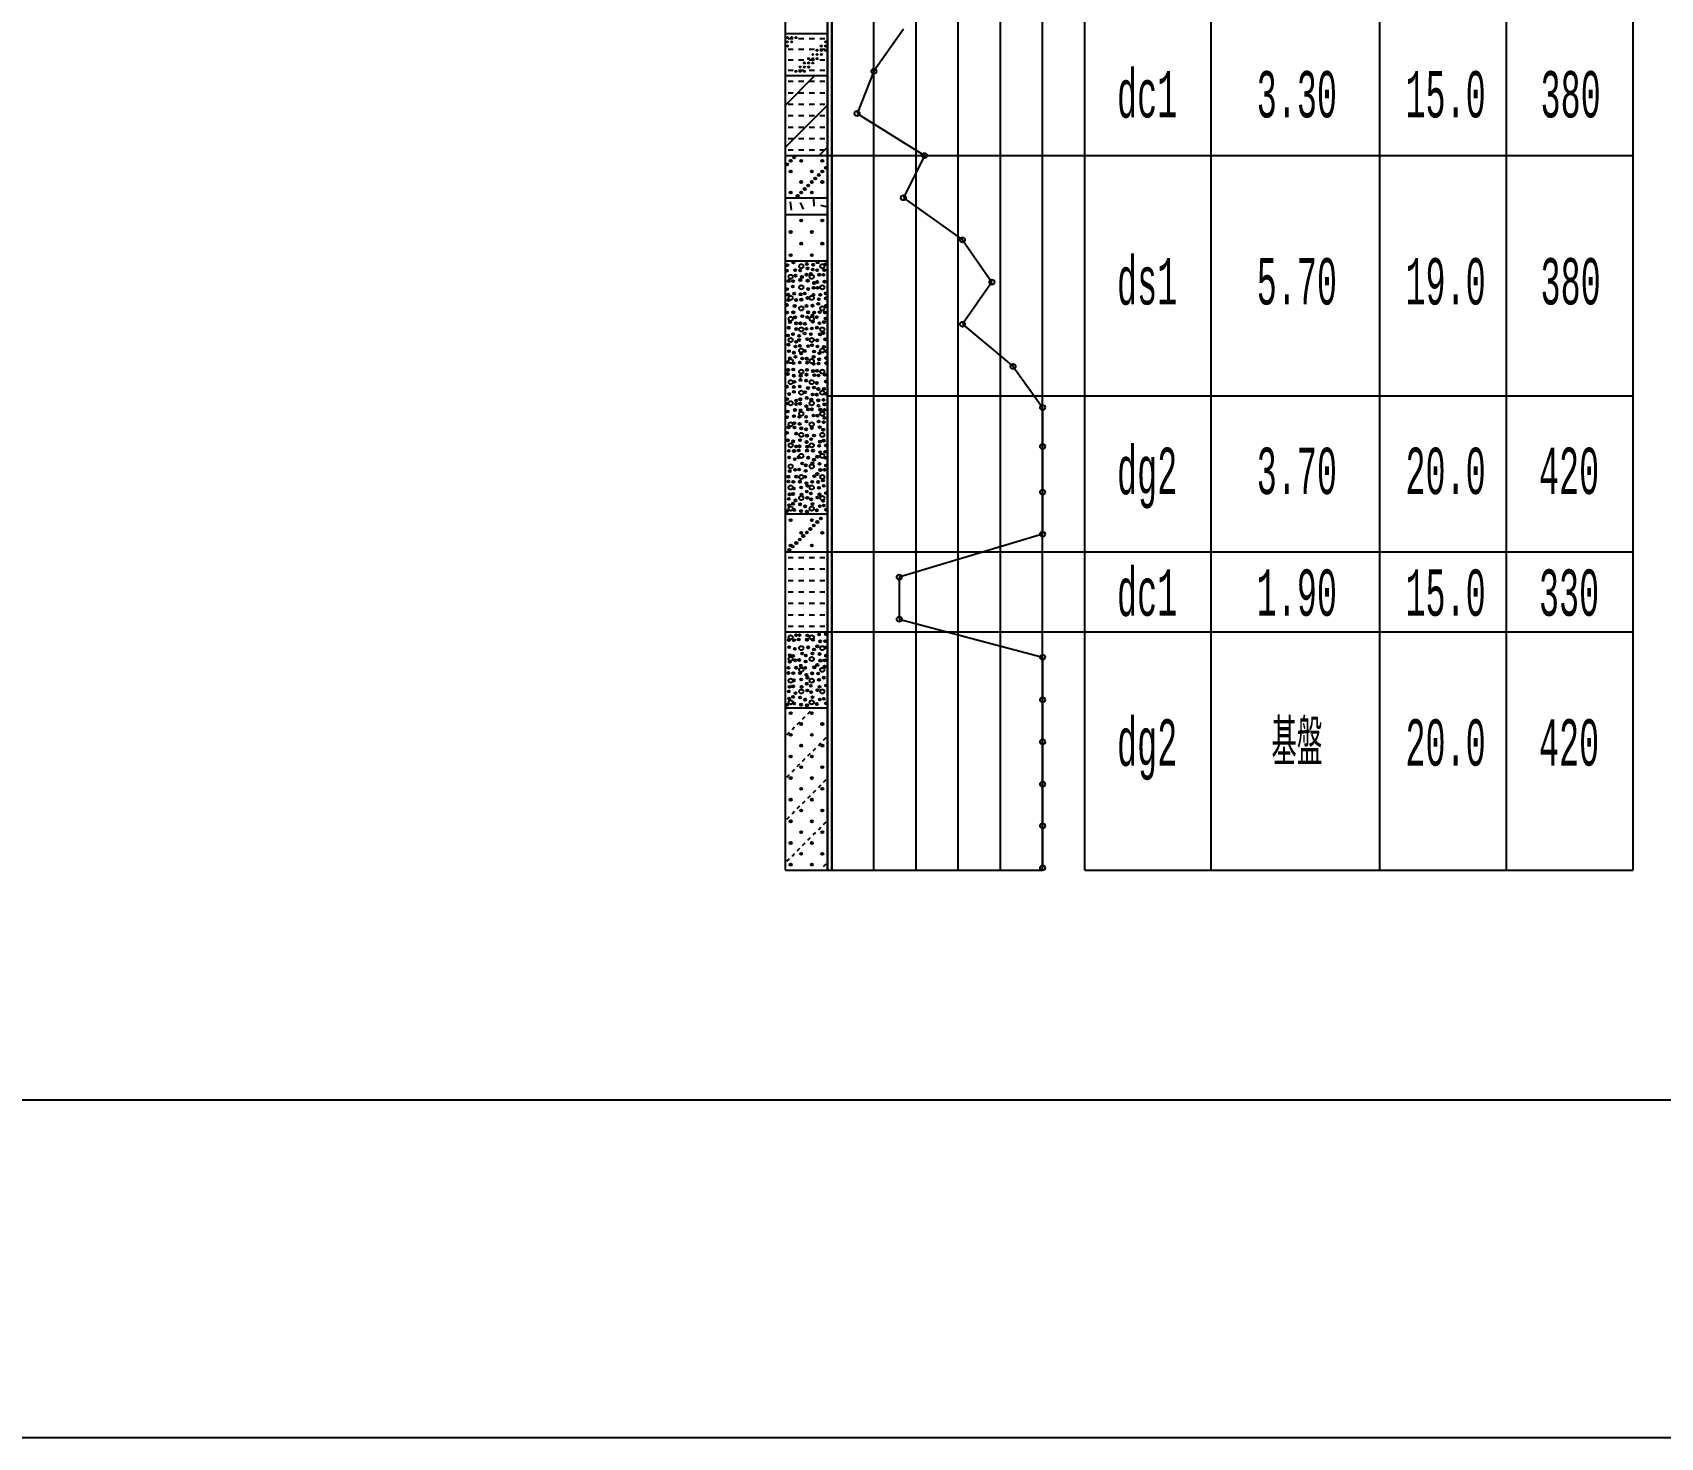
# Model space of a CAD drawing. Extents: x 284700 to 368800, y 984 to 60384.
# Drawn here: x 319999 to 329653, y 984 to 9317 of the extents above; entities that cross this region are included whole.
import ezdxf

# ---------------------------------------------------------------- set-up
doc = ezdxf.new("R2010")
doc.units = 0
doc.header["$LTSCALE"] = 300
doc.header["$MEASUREMENT"] = 0
doc.layers.add('枠', color=2, linetype='CONTINUOUS')
doc.layers.add('柱状図', color=4, linetype='CONTINUOUS')
doc.styles.add('YOKO', font='monotxt', dxfattribs={"bigfont": 'bigfont'})

msp = doc.modelspace()

# ---------------------------------------------------------------- linework, layer by layer
at = {"layer": '枠', "color": 1, "linetype": 'Continuous', "flags": 128}
msp.add_lwpolyline([(284699.58994, 60383.71503), (284699.58994, 983.71503), (368799.58994, 983.71503), (368799.58994, 60383.71503), (284699.58994, 60383.71503)], dxfattribs=at)
at = {"layer": '枠', "color": 2, "linetype": 'Continuous', "flags": 128}
msp.add_lwpolyline([(287699.58994, 2983.71503), (287699.58994, 58383.71503), (366799.58994, 58383.71503), (366799.58994, 2983.71503), (287699.58994, 2983.71503)], dxfattribs=at)
at = {"layer": '柱状図', "linetype": 'Continuous'}
for p, q in [((326238.73483, 4349.55629), (326238.73483, 18412.93129)), ((329490.35983, 4349.55629), (329490.35983, 18412.93129)), ((326989.10983, 4349.55629), (326989.10983, 17537.49379)), ((327989.60983, 4349.55629), (327989.60983, 17537.49379)), ((328739.98483, 4349.55629), (328739.98483, 17537.49379)), ((328739.98483, 4349.55629), (328739.98483, 17537.49379))]:
    msp.add_line(p, q, dxfattribs=at)
at = {"layer": '柱状図'}
for p, q in [((324713.60983, 16662.05629), (324713.60983, 4349.55629)), ((324738.60983, 16662.05629), (324738.60983, 4349.55629)), ((324738.60983, 4349.55629), (324738.60983, 16662.05629)), ((324988.60983, 4349.55629), (324988.60983, 16662.05629)), ((324988.60983, 4349.55629), (324988.60983, 16662.05629)), ((325238.60983, 4349.55629), (325238.60983, 16662.05629)), ((325238.60983, 4349.55629), (325238.60983, 16662.05629)), ((325488.60983, 4349.55629), (325488.60983, 16662.05629)), ((325488.60983, 4349.55629), (325488.60983, 16662.05629)), ((325738.60983, 4349.55629), (325738.60983, 16662.05629)), ((325738.60983, 4349.55629), (325738.60983, 16662.05629)), ((325988.60983, 4349.55629), (325988.60983, 16662.05629)), ((324463.60983, 9312.05629), (324463.60983, 9937.05629)), ((324713.60983, 9312.05629), (324713.60983, 9937.05629)), ((324463.60983, 9062.05629), (324463.60983, 9312.05629)), ((324463.60983, 9312.05629), (324713.60983, 9312.05629)), ((324463.60983, 9312.05629), (324713.60983, 9312.05629)), ((324479.23483, 9280.80629), (324510.48483, 9280.80629)), ((324541.73483, 9280.80629), (324572.98483, 9280.80629)), ((324604.23483, 9280.80629), (324635.48483, 9280.80629)), ((324666.73483, 9280.80629), (324697.98483, 9280.80629)), ((324713.60983, 9062.05629), (324713.60983, 9312.05629)), ((325163.60983, 9337.05629), (324988.60983, 9087.05629)), ((324479.23483, 9218.30629), (324510.48483, 9218.30629)), ((324541.73483, 9218.30629), (324572.98483, 9218.30629)), ((324604.23483, 9218.30629), (324635.48483, 9218.30629)), ((324666.73483, 9218.30629), (324697.98483, 9218.30629)), ((324479.23483, 9155.80629), (324510.48483, 9155.80629)), ((324479.23483, 9093.30629), (324510.48483, 9093.30629)), ((324541.73483, 9155.80629), (324572.98483, 9155.80629)), ((324541.73483, 9093.30629), (324572.98483, 9093.30629)), ((324604.23483, 9155.80629), (324635.48483, 9155.80629)), ((324604.23483, 9093.30629), (324635.48483, 9093.30629)), ((324666.73483, 9155.80629), (324697.98483, 9155.80629)), ((324666.73483, 9093.30629), (324697.98483, 9093.30629)), ((324988.60983, 9087.05629), (324888.60983, 8837.05629)), ((324463.60983, 8887.05629), (324638.60983, 9062.05629)), ((324463.60983, 9062.05629), (324713.60983, 9062.05629)), ((324463.60983, 9062.05629), (324713.60983, 9062.05629)), ((324463.60983, 8587.05629), (324463.60983, 9062.05629)), ((324479.23483, 9028.12772), (324510.48483, 9028.12772)), ((324541.73483, 9028.12772), (324572.98483, 9028.12772)), ((324604.23483, 9028.12772), (324635.48483, 9028.12772)), ((324666.73483, 9028.12772), (324697.98483, 9028.12772)), ((324713.60983, 8587.05629), (324713.60983, 9062.05629)), ((324713.60983, 8887.05629), (324463.60983, 8637.05629)), ((324479.23483, 8960.27058), (324510.48483, 8960.27058)), ((324479.23483, 8892.41344), (324510.48483, 8892.41344)), ((324541.73483, 8960.27058), (324572.98483, 8960.27058)), ((324541.73483, 8892.41344), (324572.98483, 8892.41344)), ((324604.23483, 8960.27058), (324635.48483, 8960.27058)), ((324604.23483, 8892.41344), (324635.48483, 8892.41344)), ((324666.73483, 8960.27058), (324697.98483, 8960.27058)), ((324666.73483, 8892.41344), (324697.98483, 8892.41344)), ((324479.23483, 8824.55629), (324510.48483, 8824.55629)), ((324541.73483, 8824.55629), (324572.98483, 8824.55629)), ((324604.23483, 8824.55629), (324635.48483, 8824.55629)), ((324666.73483, 8824.55629), (324697.98483, 8824.55629)), ((324888.60983, 8837.05629), (325288.60983, 8587.05629)), ((324479.23483, 8756.69915), (324510.48483, 8756.69915)), ((324541.73483, 8756.69915), (324572.98483, 8756.69915)), ((324604.23483, 8756.69915), (324635.48483, 8756.69915)), ((324666.73483, 8756.69915), (324697.98483, 8756.69915)), ((324479.23483, 8688.84201), (324510.48483, 8688.84201)), ((324479.23483, 8620.98486), (324510.48483, 8620.98486)), ((324541.73483, 8688.84201), (324572.98483, 8688.84201)), ((324541.73483, 8620.98486), (324572.98483, 8620.98486)), ((324604.23483, 8688.84201), (324635.48483, 8688.84201)), ((324604.23483, 8620.98486), (324635.48483, 8620.98486)), ((324713.60983, 8637.05629), (324663.60983, 8587.05629)), ((324666.73483, 8688.84201), (324697.98483, 8688.84201)), ((324666.73483, 8620.98486), (324697.98483, 8620.98486)), ((324463.60983, 8587.05629), (324713.60983, 8587.05629)), ((324463.60983, 8587.05629), (324713.60983, 8587.05629)), ((324463.60983, 8337.05629), (324463.60983, 8587.05629)), ((324713.60983, 8587.05629), (329490.35983, 8587.05629)), ((324713.60983, 8337.05629), (324713.60983, 8587.05629)), ((325288.60983, 8587.05629), (325163.60983, 8337.05629)), ((324463.60983, 8237.05629), (324463.60983, 8337.05629)), ((324463.60983, 8337.05629), (324713.60983, 8337.05629)), ((324463.60983, 8337.05629), (324713.60983, 8337.05629)), ((324499.78809, 8264.36738), (324493.55182, 8313.36165)), ((324550.54681, 8309.3583), (324569.8264, 8270.00805)), ((324634.61736, 8286.55225), (324632.45737, 8336.43267)), ((324713.60983, 8237.05629), (324713.60983, 8337.05629)), ((325163.60983, 8337.05629), (325513.60983, 8087.05629)), ((324463.60983, 7962.05629), (324463.60983, 8237.05629)), ((324463.60983, 8237.05629), (324713.60983, 8237.05629)), ((324463.60983, 8237.05629), (324713.60983, 8237.05629)), ((324704.43034, 8283.82828), (324673.5887, 8291.885)), ((324713.60983, 7962.05629), (324713.60983, 8237.05629)), ((325513.60983, 8087.05629), (325688.60983, 7837.05629)), ((324463.60983, 6462.05629), (324463.60983, 7962.05629)), ((324463.60983, 7962.05629), (324713.60983, 7962.05629)), ((324463.60983, 7962.05629), (324713.60983, 7962.05629)), ((324713.60983, 6462.05629), (324713.60983, 7962.05629)), ((325688.60983, 7837.05629), (325513.60983, 7587.05629)), ((325513.60983, 7587.05629), (325813.60983, 7337.05629)), ((325813.60983, 7337.05629), (325988.60983, 7093.30629)), ((324713.60983, 7162.05629), (329490.35983, 7162.05629)), ((325988.60983, 7093.30629), (325988.60983, 6862.05629)), ((325988.60983, 6862.05629), (325988.60983, 6590.80629)), ((325988.60983, 6590.80629), (325988.60983, 6342.05629)), ((324463.60983, 6462.05629), (324713.60983, 6462.05629)), ((324463.60983, 6462.05629), (324713.60983, 6462.05629)), ((324463.60983, 6237.05629), (324463.60983, 6462.05629)), ((324713.60983, 6237.05629), (324713.60983, 6462.05629)), ((325988.60983, 6342.05629), (325138.60983, 6087.05629)), ((324463.60983, 5762.05629), (324463.60983, 6237.05629)), ((324463.60983, 6237.05629), (324713.60983, 6237.05629)), ((324463.60983, 6237.05629), (324713.60983, 6237.05629)), ((324479.23483, 6203.12772), (324510.48483, 6203.12772)), ((324541.73483, 6203.12772), (324572.98483, 6203.12772)), ((324604.23483, 6203.12772), (324635.48483, 6203.12772)), ((324666.73483, 6203.12772), (324697.98483, 6203.12772)), ((324713.60983, 5762.05629), (324713.60983, 6237.05629)), ((324713.60983, 6237.05629), (329490.35983, 6237.05629)), ((324479.23483, 6135.27058), (324510.48483, 6135.27058)), ((324541.73483, 6135.27058), (324572.98483, 6135.27058)), ((324604.23483, 6135.27058), (324635.48483, 6135.27058)), ((324666.73483, 6135.27058), (324697.98483, 6135.27058)), ((325138.60983, 6087.05629), (325138.60983, 5837.05629)), ((324479.23483, 6067.41344), (324510.48483, 6067.41344)), ((324479.23483, 5999.55629), (324510.48483, 5999.55629)), ((324541.73483, 6067.41344), (324572.98483, 6067.41344)), ((324541.73483, 5999.55629), (324572.98483, 5999.55629)), ((324604.23483, 6067.41344), (324635.48483, 6067.41344)), ((324604.23483, 5999.55629), (324635.48483, 5999.55629)), ((324666.73483, 6067.41344), (324697.98483, 6067.41344)), ((324666.73483, 5999.55629), (324697.98483, 5999.55629)), ((324479.23483, 5931.69915), (324510.48483, 5931.69915)), ((324541.73483, 5931.69915), (324572.98483, 5931.69915)), ((324604.23483, 5931.69915), (324635.48483, 5931.69915)), ((324666.73483, 5931.69915), (324697.98483, 5931.69915)), ((324479.23483, 5863.84201), (324510.48483, 5863.84201)), ((324479.23483, 5795.98486), (324510.48483, 5795.98486)), ((324541.73483, 5863.84201), (324572.98483, 5863.84201)), ((324541.73483, 5795.98486), (324572.98483, 5795.98486)), ((324604.23483, 5863.84201), (324635.48483, 5863.84201)), ((324604.23483, 5795.98486), (324635.48483, 5795.98486)), ((324666.73483, 5863.84201), (324697.98483, 5863.84201)), ((324666.73483, 5795.98486), (324697.98483, 5795.98486)), ((325138.60983, 5837.05629), (325988.60983, 5612.05629)), ((324463.60983, 5312.05629), (324463.60983, 5762.05629)), ((324463.60983, 5762.05629), (324713.60983, 5762.05629)), ((324463.60983, 5762.05629), (324713.60983, 5762.05629)), ((324713.60983, 5762.05629), (329490.35983, 5762.05629)), ((324713.60983, 5312.05629), (324713.60983, 5762.05629)), ((325988.60983, 5612.05629), (325988.60983, 5359.55629)), ((324463.60983, 4349.55629), (324463.60983, 5312.05629)), ((324463.60983, 5312.05629), (324713.60983, 5312.05629)), ((324463.60983, 5312.05629), (324713.60983, 5312.05629)), ((324713.60983, 4349.55629), (324713.60983, 5312.05629)), ((325988.60983, 5359.55629), (325988.60983, 5109.55629)), ((324533.92233, 5213.61879), (324549.54733, 5229.24379)), ((324565.17233, 5244.86879), (324580.79733, 5260.49379)), ((324596.42233, 5276.11879), (324612.04733, 5291.74379)), ((324471.42233, 5151.11879), (324487.04733, 5166.74379)), ((324502.67233, 5182.36879), (324518.29733, 5197.99379)), ((324690.17233, 5119.86879), (324705.79733, 5135.49379)), ((324596.42233, 5026.11879), (324612.04733, 5041.74379)), ((324627.67233, 5057.36879), (324643.29733, 5072.99379)), ((324658.92233, 5088.61879), (324674.54733, 5104.24379)), ((325988.60983, 5109.55629), (325988.60983, 4858.30629)), ((324502.67233, 4932.36879), (324518.29733, 4947.99379)), ((324533.92233, 4963.61879), (324549.54733, 4979.24379)), ((324565.17233, 4994.86879), (324580.79733, 5010.49379)), ((324471.42233, 4901.11879), (324487.04733, 4916.74379)), ((324658.92233, 4838.61879), (324674.54733, 4854.24379)), ((324690.17233, 4869.86879), (324705.79733, 4885.49379)), ((325988.60983, 4858.30629), (325988.60983, 4612.05629)), ((324565.17233, 4744.86879), (324580.79733, 4760.49379)), ((324596.42233, 4776.11879), (324612.04733, 4791.74379)), ((324627.67233, 4807.36879), (324643.29733, 4822.99379)), ((324471.42233, 4651.11879), (324487.04733, 4666.74379)), ((324502.67233, 4682.36879), (324518.29733, 4697.99379)), ((324533.92233, 4713.61879), (324549.54733, 4729.24379)), ((324690.17233, 4619.86879), (324705.79733, 4635.49379)), ((324596.42233, 4526.11879), (324612.04733, 4541.74379)), ((324627.67233, 4557.36879), (324643.29733, 4572.99379)), ((324658.92233, 4588.61879), (324674.54733, 4604.24379)), ((325988.60983, 4612.05629), (325988.60983, 4362.05629)), ((324502.67233, 4432.36879), (324518.29733, 4447.99379)), ((324533.92233, 4463.61879), (324549.54733, 4479.24379)), ((324565.17233, 4494.86879), (324580.79733, 4510.49379)), ((324463.60983, 4349.55629), (324713.60983, 4349.55629)), ((324471.42233, 4401.11879), (324487.04733, 4416.74379)), ((324690.17233, 4369.86879), (324705.79733, 4385.49379)), ((324713.60983, 4349.55629), (324738.60983, 4349.55629)), ((324738.60983, 4349.55629), (324988.60983, 4349.55629)), ((324988.60983, 4349.55629), (325238.60983, 4349.55629)), ((325238.60983, 4349.55629), (325488.60983, 4349.55629)), ((325488.60983, 4349.55629), (325738.60983, 4349.55629)), ((325738.60983, 4349.55629), (325988.60983, 4349.55629)), ((326238.73483, 4349.55629), (329490.35983, 4349.55629))]:
    msp.add_line(p, q, dxfattribs=at)
for centre, radius in [((324476.10983, 9287.05629), 3.75), ((324501.10983, 9287.05629), 3.75), ((324526.10983, 9287.05629), 3.75), ((324476.10983, 9262.05629), 3.75), ((324476.10983, 9237.05629), 3.75), ((324501.10983, 9262.05629), 3.75), ((324626.10983, 9187.05629), 3.75), ((324651.10983, 9212.05629), 3.75), ((324651.10983, 9187.05629), 3.75), ((324676.10983, 9237.05629), 3.75), ((324676.10983, 9212.05629), 3.75), ((324676.10983, 9187.05629), 3.75), ((324701.10983, 9262.05629), 3.75), ((324701.10983, 9237.05629), 3.75), ((324701.10983, 9212.05629), 3.75), ((324526.10983, 9087.05629), 3.75), ((324551.10983, 9112.05629), 3.75), ((324551.10983, 9087.05629), 3.75), ((324576.10983, 9137.05629), 3.75), ((324576.10983, 9112.05629), 3.75), ((324576.10983, 9087.05629), 3.75), ((324601.10983, 9162.05629), 3.75), ((324601.10983, 9137.05629), 3.75), ((324601.10983, 9112.05629), 3.75), ((324626.10983, 9162.05629), 3.75), ((324626.10983, 9137.05629), 3.75), ((324651.10983, 9162.05629), 3.75), ((324988.60983, 9087.05629), 15), ((324888.60983, 8837.05629), 15), ((325288.60983, 8587.05629), 15), ((324474.02649, 8534.97296), 6.25), ((324474.02649, 8534.97296), 3.75), ((324494.85983, 8555.80629), 6.25), ((324494.85983, 8493.30629), 6.25), ((324494.85983, 8555.80629), 3.75), ((324494.85983, 8493.30629), 3.75), ((324515.69316, 8576.63963), 6.25), ((324515.69316, 8576.63963), 3.75), ((324557.35983, 8555.80629), 6.25), ((324557.35983, 8555.80629), 3.75), ((324619.85983, 8493.30629), 6.25), ((324619.85983, 8493.30629), 3.75), ((324682.35983, 8555.80629), 6.25), ((324682.35983, 8493.30629), 6.25), ((324682.35983, 8555.80629), 3.75), ((324682.35983, 8493.30629), 3.75), ((324703.19316, 8514.13963), 6.25), ((324703.19316, 8514.13963), 3.75), ((324557.35983, 8430.80629), 6.25), ((324557.35983, 8430.80629), 3.75), ((324599.02649, 8409.97296), 6.25), ((324599.02649, 8409.97296), 3.75), ((324619.85983, 8430.80629), 6.25), ((324619.85983, 8430.80629), 3.75), ((324640.69316, 8451.63963), 6.25), ((324640.69316, 8451.63963), 3.75), ((324661.52649, 8472.47296), 6.25), ((324661.52649, 8472.47296), 3.75), ((324682.35983, 8430.80629), 6.25), ((324682.35983, 8430.80629), 3.75), ((324494.85983, 8368.30629), 6.25), ((324494.85983, 8368.30629), 3.75), ((324536.52649, 8347.47296), 6.25), ((324536.52649, 8347.47296), 3.75), ((324557.35983, 8368.30629), 6.25), ((324557.35983, 8368.30629), 3.75), ((324578.19316, 8389.13963), 6.25), ((324578.19316, 8389.13963), 3.75), ((324619.85983, 8368.30629), 6.25), ((324619.85983, 8368.30629), 3.75), ((325163.60983, 8337.05629), 15), ((324557.35983, 8202.68129), 6.25), ((324557.35983, 8202.68129), 3.75), ((324682.35983, 8202.68129), 6.25), ((324682.35983, 8202.68129), 3.75), ((324494.85983, 8133.93129), 6.25), ((324494.85983, 8133.93129), 3.75), ((324619.85983, 8133.93129), 6.25), ((324619.85983, 8133.93129), 3.75), ((324557.35983, 8065.18129), 6.25), ((324557.35983, 8065.18129), 3.75), ((324682.35983, 8065.18129), 6.25), ((324682.35983, 8065.18129), 3.75), ((325513.60983, 8087.05629), 15), ((324475.59532, 7936.78548), 6.25), ((324475.59532, 7936.78548), 3.75), ((324494.85983, 7996.43129), 6.25), ((324494.85983, 7996.43129), 3.75), ((324510.94992, 7953.28591), 6.25), ((324510.94992, 7953.28591), 3.75), ((324557.35983, 7930.80629), 12.5), ((324590.8997, 7944.5464), 6.25), ((324590.8997, 7944.5464), 3.75), ((324594.60181, 7918.08728), 6.25), ((324594.60181, 7918.08728), 3.75), ((324619.85983, 7996.43129), 6.25), ((324619.85983, 7996.43129), 3.75), ((324626.43676, 7911.47357), 6.25), ((324628.45032, 7939.79659), 6.25), ((324628.45032, 7939.79659), 3.75), ((324654.90442, 7954.5053), 6.25), ((324654.90442, 7954.5053), 3.75), ((324682.35983, 7930.80629), 12.5), ((324700.7029, 7943.16477), 6.25), ((324700.7029, 7943.16477), 3.75), ((324471.01166, 7904.29902), 6.25), ((324471.01166, 7904.29902), 3.75), ((324482.76346, 7843.81786), 6.25), ((324482.76346, 7843.81786), 3.75), ((324494.85983, 7868.30629), 12.5), ((324508.99848, 7842.71025), 6.25), ((324508.99848, 7842.71025), 3.75), ((324520.92555, 7907.79942), 6.25), ((324523.3655, 7875.04149), 6.25), ((324520.92555, 7907.79942), 3.75), ((324523.3655, 7875.04149), 3.75), ((324551.17005, 7905.51266), 6.25), ((324551.96723, 7849.51113), 6.25), ((324551.17005, 7905.51266), 3.75), ((324551.96723, 7849.51113), 3.75), ((324561.54198, 7867.01612), 6.25), ((324561.54198, 7867.01612), 3.75), ((324589.09605, 7881.20616), 6.25), ((324589.09605, 7881.20616), 3.75), ((324595.48401, 7845.53357), 6.25), ((324595.48401, 7845.53357), 3.75), ((324619.85983, 7868.30629), 12.5), ((324614.78435, 7885.12176), 6.25), ((324614.78435, 7885.12176), 3.75), ((324626.43676, 7911.47357), 3.75), ((324633.4813, 7831.75617), 6.25), ((324633.4813, 7831.75617), 3.75), ((324651.60319, 7837.70621), 6.25), ((324651.6627, 7907.79559), 6.25), ((324651.60319, 7837.70621), 3.75), ((324651.6627, 7907.79559), 3.75), ((324664.3039, 7880.60445), 6.25), ((324664.3039, 7880.60445), 3.75), ((324689.2578, 7879.60287), 6.25), ((324689.2578, 7879.60287), 3.75), ((324694.39145, 7908.06834), 6.25), ((324695.4463, 7839.31653), 6.25), ((324694.39145, 7908.06834), 3.75), ((324695.4463, 7839.31653), 3.75), ((325688.60983, 7837.05629), 15), ((324474.33512, 7795.21359), 6.25), ((324474.33512, 7795.21359), 3.75), ((324480.40264, 7762.72522), 6.25), ((324481.54839, 7730.93692), 6.25), ((324480.40264, 7762.72522), 3.75), ((324481.54839, 7730.93692), 3.75), ((324494.85983, 7743.30629), 12.5), ((324507.09936, 7810.25126), 6.25), ((324507.09936, 7810.25126), 3.75), ((324515.64345, 7768.59478), 6.25), ((324515.64345, 7768.59478), 3.75), ((324526.85312, 7730.69164), 6.25), ((324526.85312, 7730.69164), 3.75), ((324557.35983, 7805.80629), 12.5), ((324554.23781, 7764.72645), 6.25), ((324554.23781, 7764.72645), 3.75), ((324558.14331, 7732.60089), 6.25), ((324558.14331, 7732.60089), 3.75), ((324578.44226, 7768.82537), 6.25), ((324578.44226, 7768.82537), 3.75), ((324595.34929, 7742.75525), 6.25), ((324595.34929, 7742.75525), 3.75), ((324598.14893, 7795.47931), 6.25), ((324598.14893, 7795.47931), 3.75), ((324619.85983, 7743.30629), 12.5), ((324629.80862, 7761.31611), 6.25), ((324630.88766, 7803.17189), 6.25), ((324629.80862, 7761.31611), 3.75), ((324630.88766, 7803.17189), 3.75), ((324654.35051, 7802.56954), 6.25), ((324654.35051, 7802.56954), 3.75), ((324661.47222, 7736.1096), 6.25), ((324661.47222, 7736.1096), 3.75), ((324670.24847, 7760.91817), 6.25), ((324670.24847, 7760.91817), 3.75), ((324682.35983, 7805.80629), 12.5), ((324703.43452, 7740.29283), 6.25), ((324703.90211, 7769.80714), 6.25), ((324703.43452, 7740.29283), 3.75), ((324703.90211, 7769.80714), 3.75), ((324471.15945, 7701.12687), 6.25), ((324473.25804, 7656.10987), 6.25), ((324471.15945, 7701.12687), 3.75), ((324473.25804, 7656.10987), 3.75), ((324494.85983, 7618.30629), 12.5), ((324510.53923, 7657.22195), 6.25), ((324510.53923, 7657.22195), 3.75), ((324518.72691, 7694.92707), 6.25), ((324520.50766, 7627.89032), 6.25), ((324518.72691, 7694.92707), 3.75), ((324520.50766, 7627.89032), 3.75), ((324557.35983, 7680.80629), 12.5), ((324563.60133, 7634.56345), 6.25), ((324563.60133, 7634.56345), 3.75), ((324588.59642, 7695.45085), 6.25), ((324588.59642, 7695.45085), 3.75), ((324593.05452, 7628.79672), 6.25), ((324593.05452, 7628.79672), 3.75), ((324597.94293, 7657.5886), 6.25), ((324597.94293, 7657.5886), 3.75), ((324619.85983, 7618.30629), 12.5), ((324623.62469, 7638.99771), 6.25), ((324624.07005, 7697.17614), 6.25), ((324623.62469, 7638.99771), 3.75), ((324624.07005, 7697.17614), 3.75), ((324634.43936, 7656.23251), 6.25), ((324634.43936, 7656.23251), 3.75), ((324649.35746, 7628.84527), 6.25), ((324649.35746, 7628.84527), 3.75), ((324658.74125, 7707.97884), 6.25), ((324658.74125, 7707.97884), 3.75), ((324666.94921, 7658.53843), 6.25), ((324666.94921, 7658.53843), 3.75), ((324682.35983, 7680.80629), 12.5), ((324698.27733, 7656.56339), 6.25), ((324698.27733, 7656.56339), 3.75), ((324701.85519, 7620.97831), 6.25), ((324703.96554, 7695.10081), 6.25), ((324703.96554, 7695.10081), 3.75), ((324483.25198, 7566.14379), 6.25), ((324483.25198, 7566.14379), 3.75), ((324490.375, 7599.05693), 6.25), ((324490.375, 7599.05693), 3.75), ((324508.18364, 7527.7175), 6.25), ((324508.18364, 7527.7175), 3.75), ((324526.70597, 7592.53839), 6.25), ((324527.66731, 7558.26277), 6.25), ((324526.70597, 7592.53839), 3.75), ((324527.66731, 7558.26277), 3.75), ((324557.35983, 7555.80629), 12.5), ((324552.06991, 7592.10659), 6.25), ((324552.06991, 7592.10659), 3.75), ((324578.04661, 7531.81898), 6.25), ((324579.97974, 7589.50173), 6.25), ((324578.04661, 7531.81898), 3.75), ((324579.97974, 7589.50173), 3.75), ((324588.22235, 7559.82582), 6.25), ((324588.22235, 7559.82582), 3.75), ((324614.85956, 7527.9168), 6.25), ((324614.85956, 7527.9168), 3.75), ((324619.90623, 7561.32435), 6.25), ((324619.90623, 7561.32435), 3.75), ((324626.61791, 7602.17664), 6.25), ((324626.61791, 7602.17664), 3.75), ((324650.566, 7566.93776), 6.25), ((324650.566, 7566.93776), 3.75), ((324665.48432, 7593.02832), 6.25), ((324665.48432, 7593.02832), 3.75), ((324668.8601, 7527.2659), 6.25), ((324668.8601, 7527.2659), 3.75), ((324682.35983, 7555.80629), 12.5), ((324689.00275, 7534.38552), 6.25), ((324689.00275, 7534.38552), 3.75), ((324692.88144, 7599.76404), 6.25), ((324692.88144, 7599.76404), 3.75), ((324701.85519, 7620.97831), 3.75), ((325513.60983, 7587.05629), 15), ((324478.48259, 7519.61995), 6.25), ((324478.48259, 7519.61995), 3.75), ((324481.69684, 7465.83874), 6.25), ((324481.69684, 7465.83874), 3.75), ((324494.85983, 7493.30629), 12.5), ((324523.56823, 7455.17912), 6.25), ((324523.56823, 7455.17912), 3.75), ((324527.02446, 7482.85828), 6.25), ((324527.02446, 7482.85828), 3.75), ((324544.49957, 7493.00817), 6.25), ((324545.28106, 7518.299), 6.25), ((324544.49957, 7493.00817), 3.75), ((324545.28106, 7518.299), 3.75), ((324549.28335, 7459.21353), 6.25), ((324557.35983, 7430.80629), 12.5), ((324549.28335, 7459.21353), 3.75), ((324578.55736, 7428.47408), 6.25), ((324593.63851, 7498.21597), 6.25), ((324593.63851, 7498.21597), 3.75), ((324598.15874, 7456.41896), 6.25), ((324598.15874, 7456.41896), 3.75), ((324619.85983, 7493.30629), 12.5), ((324621.34431, 7462.37667), 6.25), ((324621.34431, 7462.37667), 3.75), ((324651.62935, 7491.30651), 6.25), ((324653.38002, 7454.94342), 6.25), ((324651.62935, 7491.30651), 3.75), ((324653.38002, 7454.94342), 3.75), ((324682.35983, 7430.80629), 12.5), ((324692.21177, 7453.14915), 6.25), ((324692.21177, 7453.14915), 3.75), ((324699.03135, 7497.11667), 6.25), ((324699.03135, 7497.11667), 3.75), ((324476.26563, 7361.56573), 6.25), ((324476.26563, 7361.56573), 3.75), ((324484.43893, 7426.85802), 6.25), ((324484.43893, 7426.85802), 3.75), ((324494.85983, 7368.30629), 12.5), ((324490.01662, 7385.47173), 6.25), ((324490.01662, 7385.47173), 3.75), ((324511.92695, 7355.64059), 6.25), ((324513.86139, 7418.32739), 6.25), ((324511.92695, 7355.64059), 3.75), ((324513.86139, 7418.32739), 3.75), ((324523.04898, 7393.94998), 6.25), ((324523.04898, 7393.94998), 3.75), ((324548.87723, 7359.63412), 6.25), ((324548.87723, 7359.63412), 3.75), ((324557.00475, 7414.38496), 6.25), ((324557.00475, 7414.38496), 3.75), ((324563.32012, 7384.08945), 6.25), ((324563.32012, 7384.08945), 3.75), ((324578.55736, 7428.47408), 3.75), ((324589.65389, 7382.37502), 6.25), ((324589.65389, 7382.37502), 3.75), ((324592.48426, 7359.13908), 6.25), ((324592.48426, 7359.13908), 3.75), ((324619.85983, 7368.30629), 12.5), ((324630.71044, 7351.59341), 6.25), ((324631.27874, 7393.8465), 6.25), ((324632.93327, 7424.93855), 6.25), ((324630.71044, 7351.59341), 3.75), ((324631.27874, 7393.8465), 3.75), ((324632.93327, 7424.93855), 3.75), ((324660.39252, 7353.73645), 6.25), ((324660.39252, 7353.73645), 3.75), ((324663.389, 7378.54374), 6.25), ((324665.07493, 7415.49385), 6.25), ((324663.389, 7378.54374), 3.75), ((324665.07493, 7415.49385), 3.75), ((324703.41882, 7427.62708), 6.25), ((324704.93734, 7356.38602), 6.25), ((324703.41882, 7427.62708), 3.75), ((324706.02554, 7386.35513), 6.25), ((324704.93734, 7356.38602), 3.75), ((324706.02554, 7386.35513), 3.75), ((325813.60983, 7337.05629), 15), ((324476.93137, 7291.59133), 6.25), ((324479.24511, 7315.13451), 6.25), ((324476.93137, 7291.59133), 3.75), ((324479.24511, 7315.13451), 3.75), ((324494.85983, 7243.30629), 12.5), ((324510.19655, 7318.00637), 6.25), ((324510.19655, 7318.00637), 3.75), ((324513.44612, 7281.48998), 6.25), ((324513.44612, 7281.48998), 3.75), ((324516.23137, 7244.74045), 6.25), ((324516.23137, 7244.74045), 3.75), ((324557.35983, 7305.80629), 12.5), ((324552.60551, 7256.48659), 6.25), ((324553.96903, 7281.52895), 6.25), ((324552.60551, 7256.48659), 3.75), ((324553.96903, 7281.52895), 3.75), ((324586.42328, 7252.5793), 6.25), ((324588.70825, 7287.81179), 6.25), ((324586.42328, 7252.5793), 3.75), ((324588.70825, 7287.81179), 3.75), ((324591.23649, 7316.92687), 6.25), ((324591.23649, 7316.92687), 3.75), ((324619.85983, 7243.30629), 12.5), ((324626.87557, 7309.09121), 6.25), ((324626.87557, 7309.09121), 3.75), ((324634.64209, 7284.31266), 6.25), ((324634.64209, 7284.31266), 3.75), ((324649.93165, 7238.10246), 6.25), ((324650.98454, 7310.69258), 6.25), ((324649.93165, 7238.10246), 3.75), ((324650.98454, 7310.69258), 3.75), ((324660.16298, 7282.59631), 6.25), ((324660.16298, 7282.59631), 3.75), ((324682.35983, 7305.80629), 12.5), ((324697.90064, 7286.9418), 6.25), ((324697.90064, 7286.9418), 3.75), ((324703.88707, 7247.31976), 6.25), ((324703.88707, 7247.31976), 3.75), ((324471.70486, 7216.57136), 6.25), ((324472.71459, 7142.63474), 6.25), ((324471.70486, 7216.57136), 3.75), ((324472.71459, 7142.63474), 3.75), ((324486.20268, 7172.69263), 6.25), ((324486.20268, 7172.69263), 3.75), ((324513.93855, 7214.94189), 6.25), ((324514.06935, 7185.94689), 6.25), ((324513.93855, 7214.94189), 3.75), ((324514.06935, 7185.94689), 3.75), ((324549.05381, 7217.84697), 6.25), ((324557.35983, 7180.80629), 12.5), ((324549.05381, 7217.84697), 3.75), ((324552.23667, 7141.66766), 6.25), ((324552.23667, 7141.66766), 3.75), ((324580.69714, 7184.35766), 6.25), ((324580.69714, 7184.35766), 3.75), ((324589.98283, 7149.71411), 6.25), ((324589.98283, 7149.71411), 3.75), ((324597.78271, 7208.24833), 6.25), ((324597.78271, 7208.24833), 3.75), ((324617.43489, 7139.88296), 6.25), ((324625.11443, 7170.24746), 6.25), ((324625.11443, 7170.24746), 3.75), ((324633.10854, 7211.3297), 6.25), ((324633.10854, 7211.3297), 3.75), ((324649.61513, 7169.11941), 6.25), ((324649.61513, 7169.11941), 3.75), ((324659.10486, 7202.88147), 6.25), ((324659.10486, 7202.88147), 3.75), ((324682.35983, 7180.80629), 12.5), ((324689.89542, 7138.33908), 6.25), ((324692.73102, 7203.27942), 6.25), ((324692.73102, 7203.27942), 3.75), ((324702.79625, 7174.31189), 6.25), ((324702.79625, 7174.31189), 3.75), ((324474.55616, 7116.29123), 6.25), ((324474.55616, 7116.29123), 3.75), ((324477.73445, 7069.73418), 6.25), ((324477.73445, 7069.73418), 3.75), ((324494.85983, 7118.30629), 12.5), ((324520.34613, 7078.14728), 6.25), ((324520.34613, 7078.14728), 3.75), ((324527.28343, 7113.72981), 6.25), ((324527.3194, 7134.40752), 6.25), ((324527.28343, 7113.72981), 3.75), ((324527.3194, 7134.40752), 3.75), ((324550.5272, 7115.94503), 6.25), ((324557.35983, 7055.80629), 12.5), ((324552.65455, 7075.7992), 6.25), ((324550.5272, 7115.94503), 3.75), ((324552.65455, 7075.7992), 3.75), ((324587.62135, 7100.77576), 6.25), ((324587.62135, 7100.77576), 3.75), ((324597.97301, 7081.79205), 6.25), ((324597.97301, 7081.79205), 3.75), ((324619.85983, 7118.30629), 12.5), ((324619.77936, 7081.99645), 6.25), ((324617.43489, 7139.88296), 3.75), ((324619.77936, 7081.99645), 3.75), ((324629.81712, 7045.84351), 6.25), ((324629.81712, 7045.84351), 3.75), ((324654.04969, 7044.10481), 6.25), ((324654.04969, 7044.10481), 3.75), ((324658.6824, 7135.04628), 6.25), ((324659.88243, 7103.31164), 6.25), ((324658.6824, 7135.04628), 3.75), ((324659.88243, 7103.31164), 3.75), ((324670.61012, 7080.1351), 6.25), ((324670.61012, 7080.1351), 3.75), ((324682.35983, 7055.80629), 12.5), ((324689.89542, 7138.33908), 3.75), ((324694.76356, 7111.44049), 6.25), ((324695.40575, 7078.89016), 6.25), ((324694.76356, 7111.44049), 3.75), ((324695.40575, 7078.89016), 3.75), ((325988.60983, 7093.30629), 15), ((324473.57063, 7035.59525), 6.25), ((324473.57063, 7035.59525), 3.75), ((324482.41424, 6975.44498), 6.25), ((324482.41424, 6975.44498), 3.75), ((324494.85983, 6993.30629), 12.5), ((324514.09485, 7041.41116), 6.25), ((324516.20194, 7000.3583), 6.25), ((324514.09485, 7041.41116), 3.75), ((324517.26529, 6974.14766), 6.25), ((324516.20194, 7000.3583), 3.75), ((324517.26529, 6974.14766), 3.75), ((324546.48567, 7037.91906), 6.25), ((324548.02969, 6995.8148), 6.25), ((324546.48567, 7037.91906), 3.75), ((324548.02969, 6995.8148), 3.75), ((324557.68945, 6969.60735), 6.25), ((324557.68945, 6969.60735), 3.75), ((324586.20551, 7038.12602), 6.25), ((324586.79735, 6963.28044), 6.25), ((324586.20551, 7038.12602), 3.75), ((324588.72525, 7009.7404), 6.25), ((324586.79735, 6963.28044), 3.75), ((324588.72525, 7009.7404), 3.75), ((324619.85983, 6993.30629), 12.5), ((324620.40848, 6971.00176), 6.25), ((324620.40848, 6971.00176), 3.75), ((324660.47034, 7009.70718), 6.25), ((324660.47034, 7009.70718), 3.75), ((324666.64903, 6976.6254), 6.25), ((324666.64903, 6976.6254), 3.75), ((324688.61626, 6961.05947), 6.25), ((324690.15112, 7005.67789), 6.25), ((324688.61626, 6961.05947), 3.75), ((324690.15112, 7005.67789), 3.75), ((324695.3142, 7031.09008), 6.25), ((324695.3142, 7031.09008), 3.75), ((324472.82053, 6942.70429), 6.25), ((324472.82053, 6942.70429), 3.75), ((324478.35441, 6898.50682), 6.25), ((324478.35441, 6898.50682), 3.75), ((324494.85983, 6868.30629), 12.5), ((324510.00624, 6892.13072), 6.25), ((324510.00624, 6892.13072), 3.75), ((324526.95317, 6862.14054), 6.25), ((324527.68758, 6938.14738), 6.25), ((324526.95317, 6862.14054), 3.75), ((324527.68758, 6938.14738), 3.75), ((324546.71783, 6862.65793), 6.25), ((324546.71783, 6862.65793), 3.75), ((324550.48273, 6899.30399), 6.25), ((324557.35983, 6930.80629), 12.5), ((324550.48273, 6899.30399), 3.75), ((324589.19676, 6888.56453), 6.25), ((324591.6256, 6926.15403), 6.25), ((324589.19676, 6888.56453), 3.75), ((324593.2481, 6860.29133), 6.25), ((324591.6256, 6926.15403), 3.75), ((324593.2481, 6860.29133), 3.75), ((324619.85983, 6868.30629), 12.5), ((324616.02885, 6905.41373), 6.25), ((324616.02885, 6905.41373), 3.75), ((324632.93393, 6926.65354), 6.25), ((324632.93393, 6926.65354), 3.75), ((324664.19273, 6865.76167), 6.25), ((324664.19273, 6865.76167), 3.75), ((324668.87907, 6889.90081), 6.25), ((324668.87907, 6889.90081), 3.75), ((324682.35983, 6930.80629), 12.5), ((324690.54743, 6896.57202), 6.25), ((324690.54743, 6896.57202), 3.75), ((324704.24871, 6867.78015), 6.25), ((324704.24871, 6867.78015), 3.75), ((325988.60983, 6862.05629), 15), ((324484.0884, 6835.94203), 6.25), ((324485.75994, 6795.98464), 6.25), ((324484.0884, 6835.94203), 3.75), ((324485.75994, 6795.98464), 3.75), ((324514.47742, 6835.04968), 6.25), ((324514.47742, 6835.04968), 3.75), ((324519.40507, 6786.96472), 6.25), ((324519.40507, 6786.96472), 3.75), ((324542.34606, 6838.30225), 6.25), ((324542.61418, 6797.30687), 6.25), ((324542.34606, 6838.30225), 3.75), ((324542.61418, 6797.30687), 3.75), ((324557.35983, 6805.80629), 12.5), ((324562.50724, 6761.02299), 6.25), ((324562.50724, 6761.02299), 3.75), ((324591.71258, 6837.38116), 6.25), ((324591.71258, 6837.38116), 3.75), ((324598.57532, 6795.473), 6.25), ((324598.57532, 6795.473), 3.75), ((324623.62796, 6761.36792), 6.25), ((324623.62796, 6761.36792), 3.75), ((324627.42948, 6837.09052), 6.25), ((324627.42948, 6837.09052), 3.75), ((324632.94112, 6783.34806), 6.25), ((324632.94112, 6783.34806), 3.75), ((324653.16944, 6801.00529), 6.25), ((324653.16944, 6801.00529), 3.75), ((324666.11409, 6758.84355), 6.25), ((324666.11409, 6758.84355), 3.75), ((324669.7822, 6828.37592), 6.25), ((324669.7822, 6828.37592), 3.75), ((324682.35983, 6805.80629), 12.5), ((324700.30528, 6829.56785), 6.25), ((324700.89778, 6794.50017), 6.25), ((324700.30528, 6829.56785), 3.75), ((324700.89778, 6794.50017), 3.75), ((324482.1108, 6682.26501), 6.25), ((324482.1108, 6682.26501), 3.75), ((324494.85983, 6743.30629), 12.5), ((324489.24298, 6715.67448), 6.25), ((324489.24298, 6715.67448), 3.75), ((324521.55597, 6723.64172), 6.25), ((324521.55597, 6723.64172), 3.75), ((324527.15263, 6683.18355), 6.25), ((324527.15263, 6683.18355), 3.75), ((324545.15485, 6725.65829), 6.25), ((324545.15485, 6725.65829), 3.75), ((324557.35983, 6680.80629), 12.5), ((324581.23143, 6682.07338), 6.25), ((324583.44773, 6716.85937), 6.25), ((324581.23143, 6682.07338), 3.75), ((324584.85507, 6750.18772), 6.25), ((324583.44773, 6716.85937), 3.75), ((324584.85507, 6750.18772), 3.75), ((324619.85983, 6743.30629), 12.5), ((324634.9076, 6685.22375), 6.25), ((324634.9076, 6685.22375), 3.75), ((324653.20018, 6698.24422), 6.25), ((324653.20018, 6698.24422), 3.75), ((324670.44532, 6722.15214), 6.25), ((324670.44532, 6722.15214), 3.75), ((324682.35983, 6680.80629), 12.5), ((324686.23516, 6660.37749), 6.25), ((324686.23516, 6660.37749), 3.75), ((324696.19052, 6723.26549), 6.25), ((324696.19052, 6723.26549), 3.75), ((324704.62409, 6749.41929), 6.25), ((324704.62409, 6749.41929), 3.75), ((324481.58763, 6653.94838), 6.25), ((324481.58763, 6653.94838), 3.75), ((324494.85983, 6618.30629), 12.5), ((324488.69495, 6577.88979), 6.25), ((324488.69495, 6577.88979), 3.75), ((324508.78659, 6579.82587), 6.25), ((324510.45879, 6652.46901), 6.25), ((324508.78659, 6579.82587), 3.75), ((324510.45879, 6652.46901), 3.75), ((324513.35914, 6613.05904), 6.25), ((324513.35914, 6613.05904), 3.75), ((324549.74113, 6653.15057), 6.25), ((324557.35983, 6555.80629), 12.5), ((324549.74113, 6653.15057), 3.75), ((324557.31473, 6618.31284), 6.25), ((324559.55719, 6576.95784), 6.25), ((324557.31473, 6618.31284), 3.75), ((324559.55719, 6576.95784), 3.75), ((324588.01504, 6643.72184), 6.25), ((324590.24442, 6594.56078), 6.25), ((324588.01504, 6643.72184), 3.75), ((324590.24442, 6594.56078), 3.75), ((324593.92234, 6628.03923), 6.25), ((324593.92234, 6628.03923), 3.75), ((324619.85983, 6618.30629), 12.5), ((324614.48549, 6582.94941), 6.25), ((324614.48549, 6582.94941), 3.75), ((324622.63262, 6652.03912), 6.25), ((324622.63262, 6652.03912), 3.75), ((324657.6609, 6650.80376), 6.25), ((324657.6609, 6650.80376), 3.75), ((324662.61471, 6616.32885), 6.25), ((324662.61471, 6616.32885), 3.75), ((324666.09774, 6577.86424), 6.25), ((324666.09774, 6577.86424), 3.75), ((324682.35983, 6555.80629), 12.5), ((324691.22886, 6628.29537), 6.25), ((324691.22886, 6628.29537), 3.75), ((324704.66921, 6584.74879), 6.25), ((324704.66921, 6584.74879), 3.75), ((325988.60983, 6590.80629), 15), ((324472.80353, 6477.83514), 6.25), ((324472.80353, 6477.83514), 3.75), ((324483.45471, 6551.29781), 6.25), ((324485.8842, 6512.6914), 6.25), ((324483.45471, 6551.29781), 3.75), ((324485.8842, 6512.6914), 3.75), ((324494.85983, 6493.30629), 12.5), ((324508.90431, 6522.58003), 6.25), ((324508.90431, 6522.58003), 3.75), ((324514.98687, 6485.42424), 6.25), ((324514.98687, 6485.42424), 3.75), ((324523.1183, 6542.59152), 6.25), ((324523.1183, 6542.59152), 3.75), ((324550.43172, 6518.331), 6.25), ((324550.43172, 6518.331), 3.75), ((324556.37236, 6478.66617), 6.25), ((324556.37236, 6478.66617), 3.75), ((324580.70695, 6506.62701), 6.25), ((324580.70695, 6506.62701), 3.75), ((324591.45688, 6475.25839), 6.25), ((324593.46587, 6557.46312), 6.25), ((324591.45688, 6475.25839), 3.75), ((324593.46587, 6557.46312), 3.75), ((324619.85983, 6493.30629), 12.5), ((324616.35649, 6548.29181), 6.25), ((324616.35649, 6548.29181), 3.75), ((324624.2852, 6520.1898), 6.25), ((324624.2852, 6520.1898), 3.75), ((324650.19258, 6482.83152), 6.25), ((324650.19258, 6482.83152), 3.75), ((324653.24792, 6558.63332), 6.25), ((324653.24792, 6558.63332), 3.75), ((324667.65745, 6507.22617), 6.25), ((324667.65745, 6507.22617), 3.75), ((324686.85316, 6539.01446), 6.25), ((324686.85316, 6539.01446), 3.75), ((324691.16804, 6511.39344), 6.25), ((324691.16804, 6511.39344), 3.75), ((324705.418, 6486.74456), 6.25), ((324705.418, 6486.74456), 3.75), ((324494.85983, 6424.55629), 6.25), ((324494.85983, 6424.55629), 3.75), ((324611.52649, 6372.47296), 6.25), ((324611.52649, 6372.47296), 3.75), ((324619.85983, 6424.55629), 6.25), ((324619.85983, 6424.55629), 3.75), ((324632.35983, 6393.30629), 6.25), ((324632.35983, 6393.30629), 3.75), ((324653.19316, 6414.13963), 6.25), ((324653.19316, 6414.13963), 3.75), ((324674.02649, 6434.97296), 6.25), ((324674.02649, 6434.97296), 3.75), ((324494.85983, 6274.55629), 6.25), ((324494.85983, 6274.55629), 3.75), ((324528.19316, 6289.13963), 6.25), ((324528.19316, 6289.13963), 3.75), ((324549.02649, 6309.97296), 6.25), ((324549.02649, 6309.97296), 3.75), ((324557.35983, 6349.55629), 6.25), ((324557.35983, 6349.55629), 3.75), ((324569.85983, 6330.80629), 6.25), ((324569.85983, 6330.80629), 3.75), ((324590.69316, 6351.63963), 6.25), ((324590.69316, 6351.63963), 3.75), ((324619.85983, 6274.55629), 6.25), ((324619.85983, 6274.55629), 3.75), ((324682.35983, 6349.55629), 6.25), ((324682.35983, 6349.55629), 3.75), ((325988.60983, 6342.05629), 15), ((324486.52649, 6247.47296), 6.25), ((324486.52649, 6247.47296), 3.75), ((324507.35983, 6268.30629), 6.25), ((324507.35983, 6268.30629), 3.75), ((325138.60983, 6087.05629), 15), ((325138.60983, 5837.05629), 15), ((324484.0884, 5713.98346), 6.25), ((324484.0884, 5713.98346), 3.75), ((324494.85983, 5729.91344), 12.5), ((324514.47742, 5713.02419), 6.25), ((324514.47742, 5713.02419), 3.75), ((324526.95317, 5742.14686), 6.25), ((324526.95317, 5742.14686), 3.75), ((324542.34606, 5716.52069), 6.25), ((324542.34606, 5716.52069), 3.75), ((324546.71783, 5742.70306), 6.25), ((324546.71783, 5742.70306), 3.75), ((324591.71258, 5715.53052), 6.25), ((324593.2481, 5740.15896), 6.25), ((324591.71258, 5715.53052), 3.75), ((324593.2481, 5740.15896), 3.75), ((324619.85983, 5729.91344), 12.5), ((324627.42948, 5715.21809), 6.25), ((324627.42948, 5715.21809), 3.75), ((324664.19273, 5746.03957), 6.25), ((324664.19273, 5746.03957), 3.75), ((324669.7822, 5705.8499), 6.25), ((324669.7822, 5705.8499), 3.75), ((324700.30528, 5707.13122), 6.25), ((324700.30528, 5707.13122), 3.75), ((324704.24871, 5748.20943), 6.25), ((324704.24871, 5748.20943), 3.75), ((324485.75994, 5671.02927), 6.25), ((324485.75994, 5671.02927), 3.75), ((324494.85983, 5601.34201), 12.5), ((324490.14284, 5622.8159), 6.25), ((324490.14284, 5622.8159), 3.75), ((324508.71793, 5619.81379), 6.25), ((324508.71793, 5619.81379), 3.75), ((324519.40507, 5661.33285), 6.25), ((324519.40507, 5661.33285), 3.75), ((324545.15485, 5595.42844), 6.25), ((324557.35983, 5665.62772), 12.5), ((324562.50724, 5633.4455), 6.25), ((324562.50724, 5633.4455), 3.75), ((324584.85507, 5621.79757), 6.25), ((324584.85507, 5621.79757), 3.75), ((324598.57532, 5670.47925), 6.25), ((324598.57532, 5670.47925), 3.75), ((324619.85983, 5601.34201), 12.5), ((324623.62796, 5633.8163), 6.25), ((324623.62796, 5633.8163), 3.75), ((324632.94112, 5657.44495), 6.25), ((324632.94112, 5657.44495), 3.75), ((324653.16944, 5676.42647), 6.25), ((324653.16944, 5676.42647), 3.75), ((324666.11409, 5631.10259), 6.25), ((324666.11409, 5631.10259), 3.75), ((324682.35983, 5665.62772), 12.5), ((324700.89778, 5669.43346), 6.25), ((324700.89778, 5669.43346), 3.75), ((324704.62409, 5620.97151), 6.25), ((324704.62409, 5620.97151), 3.75), ((325988.60983, 5612.05629), 15), ((324481.58763, 5518.34028), 6.25), ((324482.1108, 5548.78066), 6.25), ((324481.58763, 5518.34028), 3.75), ((324482.1108, 5548.78066), 3.75), ((324489.24298, 5584.69584), 6.25), ((324489.24298, 5584.69584), 3.75), ((324510.45879, 5516.74996), 6.25), ((324510.45879, 5516.74996), 3.75), ((324521.55597, 5593.26063), 6.25), ((324521.55597, 5593.26063), 3.75), ((324527.15263, 5549.76809), 6.25), ((324527.15263, 5549.76809), 3.75), ((324545.15485, 5595.42844), 3.75), ((324549.74113, 5517.48264), 6.25), ((324557.35983, 5537.05629), 12.5), ((324549.74113, 5517.48264), 3.75), ((324554.66158, 5561.21894), 6.25), ((324554.66158, 5561.21894), 3.75), ((324581.23143, 5548.57467), 6.25), ((324583.44773, 5585.96961), 6.25), ((324581.23143, 5548.57467), 3.75), ((324583.44773, 5585.96961), 3.75), ((324588.01504, 5507.34675), 6.25), ((324588.01504, 5507.34675), 3.75), ((324622.63262, 5516.28784), 6.25), ((324622.63262, 5516.28784), 3.75), ((324634.9076, 5551.9613), 6.25), ((324634.9076, 5551.9613), 3.75), ((324653.20018, 5565.95831), 6.25), ((324653.20018, 5565.95831), 3.75), ((324657.6609, 5514.95982), 6.25), ((324657.6609, 5514.95982), 3.75), ((324670.44532, 5591.65932), 6.25), ((324670.44532, 5591.65932), 3.75), ((324682.35983, 5537.05629), 12.5), ((324695.09708, 5556.00852), 6.25), ((324696.19052, 5592.85618), 6.25), ((324695.09708, 5556.00852), 3.75), ((324696.19052, 5592.85618), 3.75), ((324483.45471, 5407.99092), 6.25), ((324483.45471, 5407.99092), 3.75), ((324494.85983, 5472.77058), 12.5), ((324488.69495, 5436.5773), 6.25), ((324488.69495, 5436.5773), 3.75), ((324508.78659, 5438.65859), 6.25), ((324508.78659, 5438.65859), 3.75), ((324513.35914, 5474.38424), 6.25), ((324513.35914, 5474.38424), 3.75), ((324557.35983, 5408.48486), 12.5), ((324557.31473, 5480.03208), 6.25), ((324559.55719, 5435.57546), 6.25), ((324557.31473, 5480.03208), 3.75), ((324559.55719, 5435.57546), 3.75), ((324590.24442, 5454.49861), 6.25), ((324590.24442, 5454.49861), 3.75), ((324593.46587, 5414.61863), 6.25), ((324593.92234, 5490.48795), 6.25), ((324593.46587, 5414.61863), 3.75), ((324593.92234, 5490.48795), 3.75), ((324619.85983, 5472.77058), 12.5), ((324614.48549, 5442.01639), 6.25), ((324616.35649, 5404.75947), 6.25), ((324614.48549, 5442.01639), 3.75), ((324616.35649, 5404.75947), 3.75), ((324653.24792, 5415.8766), 6.25), ((324653.24792, 5415.8766), 3.75), ((324662.61471, 5477.89929), 6.25), ((324662.61471, 5477.89929), 3.75), ((324666.09774, 5436.54984), 6.25), ((324666.09774, 5436.54984), 3.75), ((324682.35983, 5408.48486), 12.5), ((324691.22886, 5490.7633), 6.25), ((324691.22886, 5490.7633), 3.75), ((324704.66921, 5443.95073), 6.25), ((324704.66921, 5443.95073), 3.75), ((324472.80353, 5329.01856), 6.25), ((324472.80353, 5329.01856), 3.75), ((324485.8842, 5366.48903), 6.25), ((324485.8842, 5366.48903), 3.75), ((324494.85983, 5344.19915), 12.5), ((324508.90431, 5377.11931), 6.25), ((324508.90431, 5377.11931), 3.75), ((324514.98687, 5337.17684), 6.25), ((324514.98687, 5337.17684), 3.75), ((324523.1183, 5398.63166), 6.25), ((324523.1183, 5398.63166), 3.75), ((324550.43172, 5372.55161), 6.25), ((324550.43172, 5372.55161), 3.75), ((324556.37236, 5329.91191), 6.25), ((324556.37236, 5329.91191), 3.75), ((324580.70695, 5359.96982), 6.25), ((324580.70695, 5359.96982), 3.75), ((324591.45688, 5326.24854), 6.25), ((324591.45688, 5326.24854), 3.75), ((324619.85983, 5344.19915), 12.5), ((324624.2852, 5374.54981), 6.25), ((324624.2852, 5374.54981), 3.75), ((324650.19258, 5334.38966), 6.25), ((324650.19258, 5334.38966), 3.75), ((324667.65745, 5360.61391), 6.25), ((324667.65745, 5360.61391), 3.75), ((324691.16804, 5365.09372), 6.25), ((324691.16804, 5365.09372), 3.75), ((324705.418, 5338.59618), 6.25), ((324705.418, 5338.59618), 3.75), ((325988.60983, 5359.55629), 15), ((324494.85983, 5279.97296), 6.25), ((324494.85983, 5279.97296), 3.75), ((324557.35983, 5215.80629), 6.25), ((324557.35983, 5215.80629), 3.75), ((324619.85983, 5279.97296), 6.25), ((324619.85983, 5279.97296), 3.75), ((324682.35983, 5215.80629), 6.25), ((324682.35983, 5215.80629), 3.75), ((324494.85983, 5151.63963), 6.25), ((324494.85983, 5151.63963), 3.75), ((324619.85983, 5151.63963), 6.25), ((324619.85983, 5151.63963), 3.75), ((325988.60983, 5109.55629), 15), ((324494.85983, 5023.30629), 6.25), ((324494.85983, 5023.30629), 3.75), ((324557.35983, 5087.47296), 6.25), ((324557.35983, 5087.47296), 3.75), ((324619.85983, 5023.30629), 6.25), ((324619.85983, 5023.30629), 3.75), ((324682.35983, 5087.47296), 6.25), ((324682.35983, 5087.47296), 3.75), ((324557.35983, 4959.13963), 6.25), ((324557.35983, 4959.13963), 3.75), ((324682.35983, 4959.13963), 6.25), ((324682.35983, 4959.13963), 3.75), ((324494.85983, 4894.97296), 6.25), ((324494.85983, 4894.97296), 3.75), ((324557.35983, 4830.80629), 6.25), ((324557.35983, 4830.80629), 3.75), ((324619.85983, 4894.97296), 6.25), ((324619.85983, 4894.97296), 3.75), ((324682.35983, 4830.80629), 6.25), ((324682.35983, 4830.80629), 3.75), ((325988.60983, 4858.30629), 15), ((324494.85983, 4766.63963), 6.25), ((324494.85983, 4766.63963), 3.75), ((324619.85983, 4766.63963), 6.25), ((324619.85983, 4766.63963), 3.75), ((324494.85983, 4638.30629), 6.25), ((324494.85983, 4638.30629), 3.75), ((324557.35983, 4702.47296), 6.25), ((324557.35983, 4702.47296), 3.75), ((324619.85983, 4638.30629), 6.25), ((324619.85983, 4638.30629), 3.75), ((324682.35983, 4702.47296), 6.25), ((324682.35983, 4702.47296), 3.75), ((324557.35983, 4574.13963), 6.25), ((324557.35983, 4574.13963), 3.75), ((324682.35983, 4574.13963), 6.25), ((324682.35983, 4574.13963), 3.75), ((325988.60983, 4612.05629), 15), ((324494.85983, 4509.97296), 6.25), ((324494.85983, 4509.97296), 3.75), ((324557.35983, 4445.80629), 6.25), ((324557.35983, 4445.80629), 3.75), ((324619.85983, 4509.97296), 6.25), ((324619.85983, 4509.97296), 3.75), ((324682.35983, 4445.80629), 6.25), ((324682.35983, 4445.80629), 3.75), ((324494.85983, 4381.63963), 6.25), ((324494.85983, 4381.63963), 3.75), ((324619.85983, 4381.63963), 6.25), ((324619.85983, 4381.63963), 3.75), ((325988.60983, 4362.05629), 15)]:
    msp.add_circle(centre, radius, dxfattribs=at)

# ---------------------------------------------------------------- texts
at = {"layer": '柱状図', "linetype": 'Continuous', "char_height": 275, "width": 458.527573, "attachment_point": 2, "style": 'YOKO'}
for s, insert in [('\\W0.5;dc1', (326608.89474, 9088.42541)), ('\\W0.5;3.30', (327496.71721, 9088.42541)), ('\\W0.5;15.0', (328378.77389, 9088.42541)), ('\\W0.5;380', (329120.49853, 9088.42541)), ('\\W0.5;ds1', (326608.89474, 7978.972)), ('\\W0.5;5.70', (327496.71721, 7978.972)), ('\\W0.5;19.0', (328378.77389, 7978.972)), ('\\W0.5;380', (329120.49853, 7978.972)), ('\\W0.5;dg2', (326608.89474, 6854.71542)), ('\\W0.5;3.70', (327496.71721, 6854.71542)), ('\\W0.5;20.0', (328378.77389, 6854.71542)), ('\\W0.5;420', (329111.01505, 6854.71542)), ('\\W0.5;dc1', (326608.89474, 6132.53883)), ('\\W0.5;1.90', (327496.71721, 6132.53883)), ('\\W0.5;15.0', (328378.77389, 6132.53883)), ('\\W0.5;330', (329111.01505, 6132.53883)), ('\\W0.5;dg2', (326608.89474, 5243.59922)), ('\\W0.5;基盤', (327496.71721, 5243.59922)), ('\\W0.5;20.0', (328378.77389, 5243.59922)), ('\\W0.5;420', (329111.01505, 5243.59922))]:
    msp.add_mtext(s, dxfattribs=dict(at, insert=insert))

doc.saveas('drawing.dxf')
